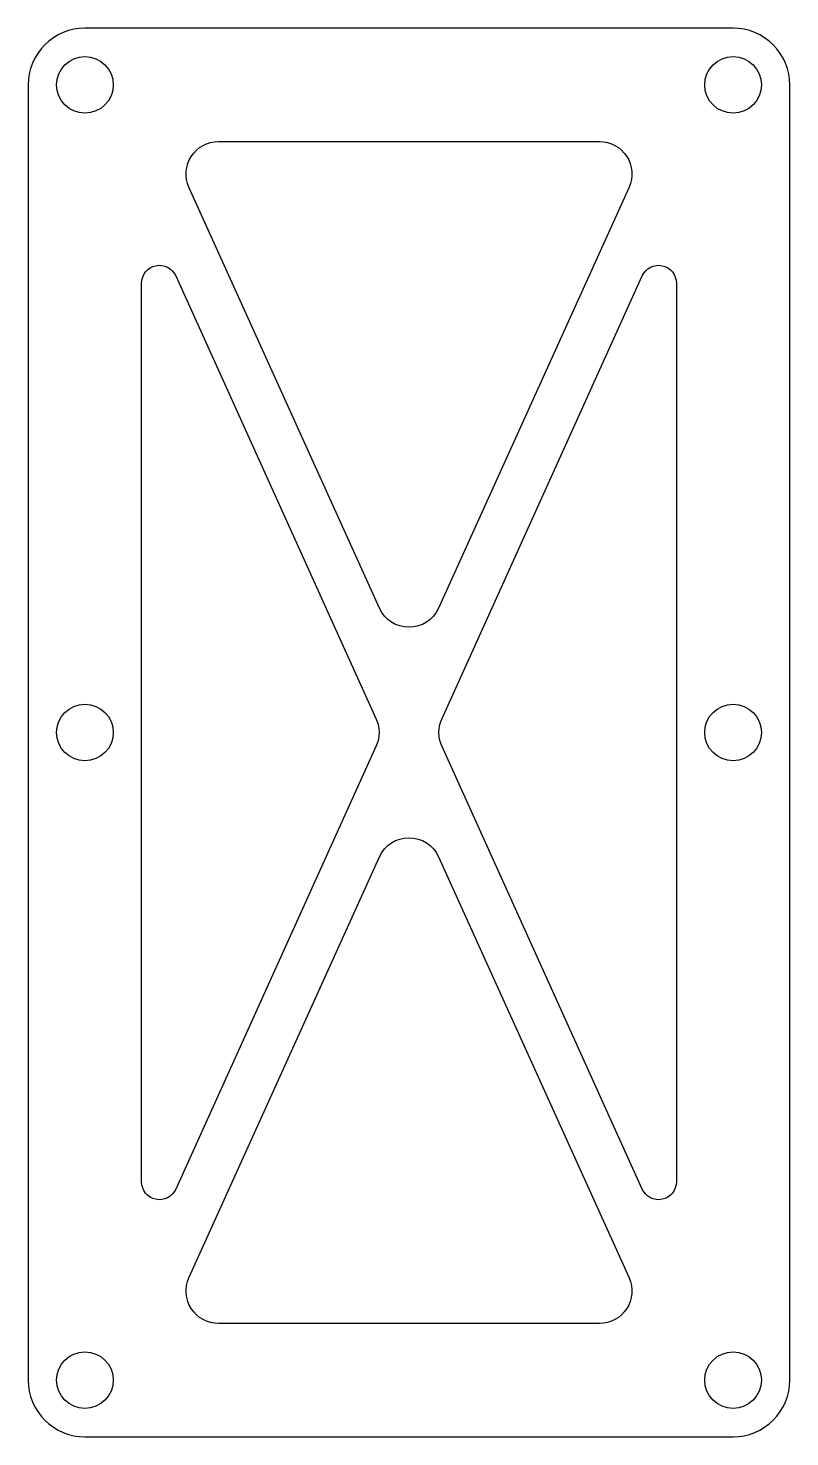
# Model space of a CAD drawing. Header units: millimetres. Extents: x -23.5 to 23.5, y -43.5 to 43.5.
import ezdxf

# ---------------------------------------------------------------- set-up
doc = ezdxf.new("R2010")
doc.units = ezdxf.units.MM

msp = doc.modelspace()

# ---------------------------------------------------------------- linework, layer by layer
for points in [[(20, 43.5), (-20, 43.5, 0.414214), (-23.5, 40), (-23.5, -40, 0.414214), (-20, -43.5), (20, -43.5, 0.414214), (23.5, -40), (23.5, 40, 0.414214)], [(-1.822, 7.673), (-13.577, 33.676, -0.544797), (-11.755, 36.5), (11.755, 36.5, -0.544797), (13.577, 33.676), (1.822, 7.673, -0.645376)], [(-16.5, -27.755), (-16.5, 27.755, -0.807435), (-14.398, 28.208), (-2.019, 0.824, -0.215528), (-2.019, -0.824), (-14.398, -28.208, -0.807435)], [(16.5, 27.755), (16.5, -27.755, -0.807435), (14.398, -28.208), (2.019, -0.824, -0.215528), (2.019, 0.824), (14.398, 28.208, -0.807435)], [(1.822, -7.673), (13.577, -33.676, -0.544797), (11.755, -36.5), (-11.755, -36.5, -0.544797), (-13.577, -33.676), (-1.822, -7.673, -0.645376)]]:
    msp.add_lwpolyline(points, format="xyb", close=True)
for centre in [(-20, 40), (20, 40), (-20, 0), (20, 0), (-20, -40), (20, -40)]:
    msp.add_circle(centre, 1.75)

doc.saveas('drawing.dxf')
